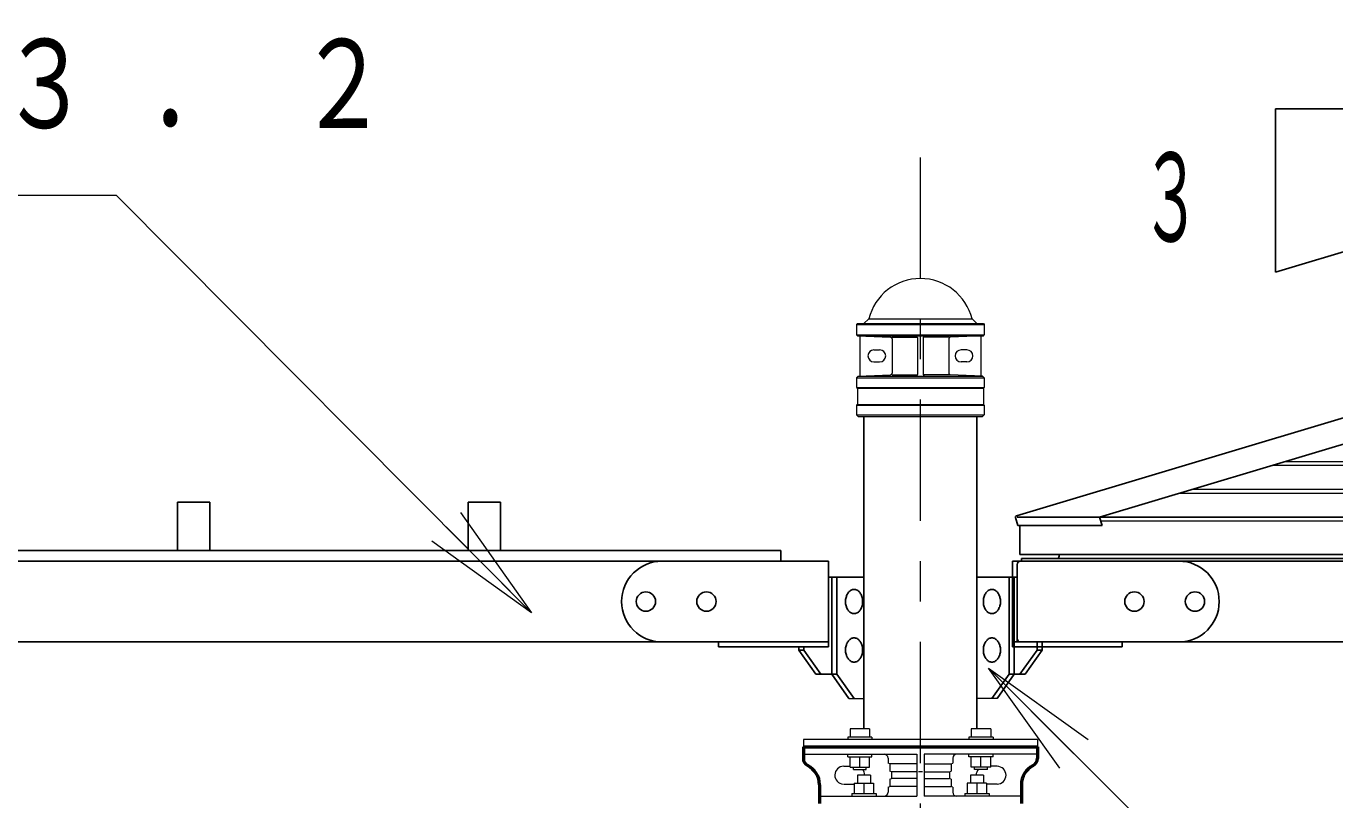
# Model space of a CAD drawing. Units: millimetres on the paper, scale 1:50. Extents: x -365 to 10, y -38 to 257.
# Drawn here: x -281.84 to -249.43, y 106.57 to 125.73 of the extents above; entities that cross this region are included whole.
import ezdxf
from ezdxf.enums import TextEntityAlignment as Align

# ---------------------------------------------------------------- set-up
doc = ezdxf.new("R2010")
doc.units = ezdxf.units.MM
doc.linetypes.add('USER2', pattern=[6, 3, -1, 1, -1])
doc.layers.add('LY_1', color=7, linetype='Continuous', lineweight=25)
doc.styles.add('ＭＳ ゴシック', font='')
doc.styles.get('ＭＳ ゴシック').set_extended_font_data('MS Gothic')

msp = doc.modelspace()

# ---------------------------------------------------------------- linework, layer by layer
at = {"layer": 'LY_1'}
for p, q in [((-250.898, 123.678), (-250.898, 119.634)), ((-250.898, 123.678), (-237.418, 123.678)), ((-250.898, 119.633), (-237.418, 123.677)), ((-261.089, 116.062), (-261.089, 108.324)), ((-258.293, 108.324), (-258.293, 116.062)), ((-257.231, 112.649), (-257.231, 113.361)), ((-292.091, 112.48), (-266.091, 112.48)), ((-227.291, 112.649), (-257.231, 112.649)), ((-257.496, 109.68), (-257.496, 112.08)), ((-257.369, 109.68), (-257.369, 112.08)), ((-292.091, 110.48), (-266.091, 110.48)), ((-257.228, 109.68), (-256.803, 110.28)), ((-257.1, 109.68), (-256.676, 110.28)), ((-256.803, 110.28), (-256.803, 110.48)), ((-256.676, 110.28), (-256.803, 110.28)), ((-256.676, 110.28), (-256.676, 110.48)), ((-257.92, 109.08), (-257.496, 109.68)), ((-257.793, 109.08), (-257.369, 109.68)), ((-257.1, 109.68), (-257.496, 109.68))]:
    msp.add_line(p, q, dxfattribs=at)
at = {"layer": 'LY_1', "linetype": 'USER2', "lineweight": 13}
msp.add_line((-259.691, 59.48), (-259.691, 122.704), dxfattribs=at)
at = {"layer": 'LY_1', "color": 131}
for p, q in [((-229.962, 121.806), (-257.315, 113.6)), ((-227.796, 121.806), (-255.252, 113.569)), ((-257.276, 113.361), (-257.336, 113.56)), ((-255.189, 113.361), (-255.252, 113.569)), ((-257.276, 113.361), (-255.189, 113.361)), ((-257.211, 112.48), (-227.291, 112.48)), ((-227.291, 112.544), (-257.191, 112.544)), ((-257.191, 112.48), (-257.191, 112.544)), ((-256.311, 112.48), (-257.191, 112.48)), ((-257.111, 112.48), (-256.271, 112.48)), ((-256.255, 112.649), (-256.255, 112.6)), ((-257.291, 110.56), (-257.291, 112.4)), ((-257.291, 110.48), (-257.291, 112.08)), ((-256.676, 110.48), (-257.291, 110.48)), ((-257.211, 110.48), (-227.291, 110.48))]:
    msp.add_line(p, q, dxfattribs=at)
at = {"layer": 'LY_1', "lineweight": 13}
for p, q in [((-261.271, 118.342), (-261.251, 118.362)), ((-261.271, 118.342), (-261.271, 118.082)), ((-261.271, 118.342), (-258.111, 118.342)), ((-261.251, 118.362), (-258.131, 118.362)), ((-261.089, 118.362), (-260.971, 118.48)), ((-260.971, 118.48), (-258.411, 118.48)), ((-258.293, 118.362), (-258.411, 118.48)), ((-258.131, 118.362), (-258.111, 118.342)), ((-258.111, 118.342), (-258.111, 118.082)), ((-261.271, 118.082), (-258.111, 118.082)), ((-261.271, 118.082), (-261.251, 118.062)), ((-261.251, 118.062), (-260.429, 118.026)), ((-261.251, 118.062), (-258.131, 118.062)), ((-261.191, 118.058), (-261.191, 117.066)), ((-260.391, 118.024), (-259.761, 118.024)), ((-260.391, 117.986), (-260.391, 117.137)), ((-259.761, 118.022), (-259.761, 117.102)), ((-258.991, 118.024), (-259.621, 118.024)), ((-259.621, 118.022), (-259.621, 117.102)), ((-258.991, 117.986), (-258.991, 117.137)), ((-258.131, 118.062), (-258.953, 118.026)), ((-258.191, 118.058), (-258.191, 117.066)), ((-258.131, 118.062), (-258.111, 118.082)), ((-260.841, 117.712), (-260.701, 117.712)), ((-258.541, 117.712), (-258.681, 117.712)), ((-260.841, 117.412), (-260.701, 117.412)), ((-258.541, 117.412), (-258.681, 117.412)), ((-261.231, 117.062), (-261.271, 117.022)), ((-261.271, 117.022), (-258.111, 117.022)), ((-261.271, 117.022), (-261.271, 116.782)), ((-261.231, 117.062), (-260.429, 117.097)), ((-261.231, 117.062), (-258.151, 117.062)), ((-260.391, 117.098), (-259.761, 117.098)), ((-258.991, 117.098), (-259.621, 117.098)), ((-258.151, 117.062), (-258.953, 117.097)), ((-258.151, 117.062), (-258.111, 117.022)), ((-258.111, 117.022), (-258.111, 116.782)), ((-261.271, 116.782), (-258.111, 116.782)), ((-261.271, 116.782), (-261.251, 116.762)), ((-261.251, 116.762), (-258.131, 116.762)), ((-261.251, 116.762), (-261.251, 116.362)), ((-258.111, 116.782), (-258.131, 116.762)), ((-258.131, 116.762), (-258.131, 116.362)), ((-261.251, 116.362), (-261.271, 116.342)), ((-261.271, 116.342), (-258.111, 116.342)), ((-261.271, 116.342), (-261.271, 116.102)), ((-261.271, 116.102), (-258.111, 116.102)), ((-261.271, 116.102), (-261.231, 116.062)), ((-261.251, 116.362), (-258.131, 116.362)), ((-261.231, 116.062), (-258.151, 116.062)), ((-258.111, 116.102), (-258.151, 116.062)), ((-258.131, 116.362), (-258.111, 116.342)), ((-258.111, 116.342), (-258.111, 116.102)), ((-271.086, 113.683), (-269.325, 111.203)), ((-269.325, 111.203), (-271.441, 113.33)), ((-269.325, 111.203), (-271.796, 112.978)), ((-256.242, 107.354), (-258.009, 109.829)), ((-258.009, 109.829), (-255.534, 108.061)), ((-258.009, 109.829), (-255.888, 107.708)), ((-257.793, 109.08), (-258.293, 109.08)), ((-261.431, 108.324), (-261.431, 108.124)), ((-260.951, 108.324), (-261.431, 108.324)), ((-260.951, 108.324), (-260.951, 108.124)), ((-257.951, 108.324), (-258.431, 108.324)), ((-258.431, 108.324), (-258.431, 108.124)), ((-257.951, 108.324), (-257.951, 108.124)), ((-262.591, 108.06), (-262.591, 107.88)), ((-256.791, 108.06), (-262.591, 108.06)), ((-260.891, 108.124), (-261.491, 108.124)), ((-261.491, 108.124), (-261.491, 108.06)), ((-260.891, 108.124), (-260.891, 108.06)), ((-257.891, 108.124), (-258.491, 108.124)), ((-258.491, 108.124), (-258.491, 108.06)), ((-257.891, 108.124), (-257.891, 108.06)), ((-256.791, 108.06), (-256.791, 107.88)), ((-262.591, 107.7), (-259.781, 107.7)), ((-261.491, 107.636), (-261.491, 107.7)), ((-261.491, 107.636), (-260.891, 107.636)), ((-261.431, 107.376), (-261.431, 107.636)), ((-261.191, 107.376), (-261.191, 107.636)), ((-260.951, 107.376), (-260.951, 107.636)), ((-260.891, 107.636), (-260.891, 107.7)), ((-259.781, 107.7), (-259.781, 106.66)), ((-259.601, 107.7), (-259.601, 106.66)), ((-256.791, 107.7), (-259.601, 107.7)), ((-258.491, 107.636), (-258.491, 107.7)), ((-257.891, 107.636), (-258.491, 107.636)), ((-258.431, 107.376), (-258.431, 107.636)), ((-258.191, 107.376), (-258.191, 107.636)), ((-257.951, 107.376), (-257.951, 107.636)), ((-257.891, 107.636), (-257.891, 107.7)), ((-261.591, 107.4), (-261.431, 107.4)), ((-261.431, 107.376), (-260.951, 107.376)), ((-261.351, 107.324), (-261.351, 107.376)), ((-261.351, 107.324), (-261.031, 107.324)), ((-261.031, 107.324), (-261.031, 107.376)), ((-260.491, 107.6), (-260.491, 107.48)), ((-260.451, 107.46), (-260.491, 107.48)), ((-259.781, 107.46), (-260.451, 107.46)), ((-260.451, 107.46), (-260.451, 107.28)), ((-259.601, 107.46), (-258.931, 107.46)), ((-258.931, 107.46), (-258.891, 107.48)), ((-258.931, 107.46), (-258.931, 107.28)), ((-258.891, 107.6), (-258.891, 107.48)), ((-257.951, 107.376), (-258.431, 107.376)), ((-258.351, 107.324), (-258.351, 107.376)), ((-258.031, 107.324), (-258.351, 107.324)), ((-258.031, 107.324), (-258.031, 107.376)), ((-257.791, 107.4), (-257.951, 107.4)), ((-261.331, 106.984), (-260.851, 106.984)), ((-261.331, 106.984), (-261.331, 106.724)), ((-260.931, 107.18), (-261.251, 107.18)), ((-261.251, 107.18), (-261.251, 106.984)), ((-261.091, 106.984), (-261.091, 106.724)), ((-260.931, 107.18), (-260.931, 106.984)), ((-260.851, 106.984), (-260.851, 106.724)), ((-260.411, 107.26), (-260.451, 107.28)), ((-260.451, 107.08), (-260.411, 107.1)), ((-260.451, 107.08), (-260.451, 106.9)), ((-259.781, 107.26), (-260.411, 107.26)), ((-260.411, 107.26), (-260.411, 107.1)), ((-259.781, 107.1), (-260.411, 107.1)), ((-259.641, 107.26), (-259.741, 107.26)), ((-259.601, 107.26), (-258.971, 107.26)), ((-259.601, 107.1), (-258.971, 107.1)), ((-258.971, 107.26), (-258.931, 107.28)), ((-258.971, 107.26), (-258.971, 107.1)), ((-258.931, 107.08), (-258.971, 107.1)), ((-258.931, 107.08), (-258.931, 106.9)), ((-258.051, 106.984), (-258.531, 106.984)), ((-258.531, 106.984), (-258.531, 106.724)), ((-258.451, 107.18), (-258.451, 106.984)), ((-258.131, 107.18), (-258.451, 107.18)), ((-258.291, 106.984), (-258.291, 106.724)), ((-258.131, 107.18), (-258.131, 106.984)), ((-258.051, 106.984), (-258.051, 106.724)), ((-262.191, 106.66), (-259.781, 106.66)), ((-261.591, 106.96), (-261.331, 106.96)), ((-261.391, 106.724), (-260.791, 106.724)), ((-261.391, 106.724), (-261.391, 106.66)), ((-260.791, 106.724), (-260.791, 106.66)), ((-260.491, 106.88), (-260.451, 106.9)), ((-260.491, 106.88), (-260.491, 106.76)), ((-259.781, 106.9), (-260.451, 106.9)), ((-259.601, 106.9), (-258.931, 106.9)), ((-257.191, 106.66), (-259.601, 106.66)), ((-258.891, 106.88), (-258.931, 106.9)), ((-258.891, 106.88), (-258.891, 106.76)), ((-258.591, 106.724), (-258.591, 106.66)), ((-258.591, 106.724), (-257.991, 106.724)), ((-257.791, 106.96), (-258.051, 106.96)), ((-257.991, 106.724), (-257.991, 106.66))]:
    msp.add_line(p, q, dxfattribs=at)
at = {"layer": 'LY_1', "color": 12, "lineweight": 13}
for p, q in [((-250.968, 114.854), (-227.291, 114.854)), ((-250.654, 114.949), (-227.291, 114.949)), ((-253.267, 114.165), (-227.291, 114.165)), ((-252.953, 114.259), (-227.291, 114.259))]:
    msp.add_line(p, q, dxfattribs=at)
at = {"layer": 'LY_1', "color": 40}
for p, q in [((-278.091, 113.94), (-277.291, 113.94)), ((-278.091, 112.74), (-278.091, 113.94)), ((-277.291, 112.74), (-277.291, 113.94)), ((-270.891, 113.94), (-270.091, 113.94)), ((-270.891, 112.74), (-270.891, 113.94)), ((-270.091, 112.74), (-270.091, 113.94)), ((-292.091, 112.74), (-263.151, 112.74)), ((-263.151, 112.48), (-263.151, 112.74)), ((-253.291, 112.48), (-257.411, 112.48)), ((-257.411, 110.36), (-257.411, 112.48)), ((-253.291, 110.48), (-257.411, 110.48)), ((-257.411, 110.36), (-254.691, 110.36)), ((-254.691, 110.36), (-254.691, 110.48))]:
    msp.add_line(p, q, dxfattribs=at)
at = {"layer": 'LY_1', "color": 4}
for p, q in [((-227.291, 113.569), (-257.291, 113.569)), ((-266.091, 112.48), (-261.971, 112.48)), ((-261.971, 110.36), (-261.971, 112.48)), ((-261.971, 112.08), (-261.089, 112.08)), ((-261.886, 109.68), (-261.886, 112.08)), ((-261.758, 109.68), (-261.758, 112.08)), ((-266.091, 110.48), (-261.971, 110.48)), ((-264.691, 110.36), (-264.691, 110.48)), ((-261.971, 110.36), (-264.691, 110.36)), ((-262.706, 110.28), (-262.706, 110.36)), ((-262.706, 110.28), (-262.579, 110.28)), ((-262.281, 109.68), (-262.706, 110.28)), ((-262.579, 110.28), (-262.579, 110.36)), ((-262.154, 109.68), (-262.579, 110.28)), ((-262.281, 109.68), (-261.758, 109.68)), ((-261.461, 109.08), (-261.886, 109.68)), ((-261.334, 109.08), (-261.758, 109.68))]:
    msp.add_line(p, q, dxfattribs=at)
at = {"layer": 'LY_1', "color": 4, "lineweight": 13}
for p, q in [((-255.223, 113.475), (-227.291, 113.475)), ((-261.461, 109.08), (-261.089, 109.08))]:
    msp.add_line(p, q, dxfattribs=at)
at = {"layer": 'LY_1', "color": 2}
msp.add_line((-257.291, 112.08), (-258.293, 112.08), dxfattribs=at)
at = {"layer": 'LY_1', "color": 140, "lineweight": 50}
for p, q in [((-262.591, 107.88), (-262.591, 107.596)), ((-262.591, 107.88), (-256.791, 107.88)), ((-256.791, 107.88), (-256.791, 107.596)), ((-262.191, 106.94), (-262.191, 106.48)), ((-257.191, 106.94), (-257.191, 106.48))]:
    msp.add_line(p, q, dxfattribs=at)
at = {"layer": 'LY_1', "lineweight": 13}
for points in [[(-269.325, 111.203), (-279.605, 121.538), (-322.542, 121.538)], [(-258.009, 109.829), (-249.415, 101.234), (-224.46, 101.234)]]:
    msp.add_lwpolyline(points, dxfattribs=at)
at = {"layer": 'LY_1', "color": 4}
for points in [[(-261.334, 111.78), (-261.353, 111.778), (-261.371, 111.775), (-261.389, 111.769), (-261.407, 111.761), (-261.424, 111.751), (-261.44, 111.739), (-261.456, 111.725), (-261.47, 111.709), (-261.484, 111.692), (-261.497, 111.672), (-261.508, 111.652), (-261.518, 111.63), (-261.526, 111.606), (-261.533, 111.582), (-261.539, 111.557), (-261.543, 111.532), (-261.545, 111.506), (-261.546, 111.48), (-261.545, 111.453), (-261.543, 111.427), (-261.539, 111.402), (-261.533, 111.377), (-261.526, 111.353), (-261.518, 111.33), (-261.508, 111.308), (-261.497, 111.287), (-261.484, 111.267), (-261.47, 111.25), (-261.456, 111.234), (-261.44, 111.22), (-261.424, 111.208), (-261.407, 111.198), (-261.389, 111.19), (-261.371, 111.184), (-261.353, 111.181), (-261.334, 111.18), (-261.316, 111.181), (-261.297, 111.184), (-261.279, 111.19), (-261.261, 111.198), (-261.244, 111.208), (-261.228, 111.22), (-261.212, 111.234), (-261.198, 111.25), (-261.184, 111.267), (-261.172, 111.287), (-261.16, 111.308), (-261.15, 111.33), (-261.142, 111.353), (-261.135, 111.377), (-261.129, 111.402), (-261.125, 111.427), (-261.123, 111.453), (-261.122, 111.48), (-261.123, 111.506), (-261.125, 111.532), (-261.129, 111.557), (-261.135, 111.582), (-261.142, 111.606), (-261.15, 111.63), (-261.16, 111.652), (-261.172, 111.672), (-261.184, 111.692), (-261.198, 111.709), (-261.212, 111.725), (-261.228, 111.739), (-261.244, 111.751), (-261.261, 111.761), (-261.279, 111.769), (-261.297, 111.775), (-261.316, 111.778)], [(-261.334, 110.58), (-261.353, 110.578), (-261.371, 110.575), (-261.389, 110.569), (-261.407, 110.561), (-261.424, 110.551), (-261.44, 110.539), (-261.456, 110.525), (-261.47, 110.509), (-261.484, 110.492), (-261.497, 110.472), (-261.508, 110.452), (-261.518, 110.43), (-261.526, 110.406), (-261.533, 110.382), (-261.539, 110.357), (-261.543, 110.332), (-261.545, 110.306), (-261.546, 110.28), (-261.545, 110.253), (-261.543, 110.227), (-261.539, 110.202), (-261.533, 110.177), (-261.526, 110.153), (-261.518, 110.13), (-261.508, 110.108), (-261.497, 110.087), (-261.484, 110.067), (-261.47, 110.05), (-261.456, 110.034), (-261.44, 110.02), (-261.424, 110.008), (-261.407, 109.998), (-261.389, 109.99), (-261.371, 109.984), (-261.353, 109.981), (-261.334, 109.98), (-261.316, 109.981), (-261.297, 109.984), (-261.279, 109.99), (-261.261, 109.998), (-261.244, 110.008), (-261.228, 110.02), (-261.212, 110.034), (-261.198, 110.05), (-261.184, 110.067), (-261.172, 110.087), (-261.16, 110.108), (-261.15, 110.13), (-261.142, 110.153), (-261.135, 110.177), (-261.129, 110.202), (-261.125, 110.227), (-261.123, 110.253), (-261.122, 110.28), (-261.123, 110.306), (-261.125, 110.332), (-261.129, 110.357), (-261.135, 110.382), (-261.142, 110.406), (-261.15, 110.43), (-261.16, 110.452), (-261.172, 110.472), (-261.184, 110.492), (-261.198, 110.509), (-261.212, 110.525), (-261.228, 110.539), (-261.244, 110.551), (-261.261, 110.561), (-261.279, 110.569), (-261.297, 110.575), (-261.316, 110.578)]]:
    msp.add_lwpolyline(points, close=True, dxfattribs=at)
at = {"layer": 'LY_1'}
for points in [[(-257.92, 111.78), (-257.902, 111.778), (-257.883, 111.775), (-257.865, 111.769), (-257.848, 111.761), (-257.831, 111.751), (-257.814, 111.739), (-257.799, 111.725), (-257.784, 111.709), (-257.77, 111.692), (-257.758, 111.672), (-257.746, 111.652), (-257.737, 111.63), (-257.728, 111.606), (-257.721, 111.582), (-257.715, 111.557), (-257.711, 111.532), (-257.709, 111.506), (-257.708, 111.48), (-257.709, 111.453), (-257.711, 111.427), (-257.715, 111.402), (-257.721, 111.377), (-257.728, 111.353), (-257.737, 111.33), (-257.746, 111.308), (-257.758, 111.287), (-257.77, 111.267), (-257.784, 111.25), (-257.799, 111.234), (-257.814, 111.22), (-257.831, 111.208), (-257.848, 111.198), (-257.865, 111.19), (-257.883, 111.184), (-257.902, 111.181), (-257.92, 111.18), (-257.939, 111.181), (-257.957, 111.184), (-257.975, 111.19), (-257.993, 111.198), (-258.01, 111.208), (-258.026, 111.22), (-258.042, 111.234), (-258.057, 111.25), (-258.07, 111.267), (-258.083, 111.287), (-258.094, 111.308), (-258.104, 111.33), (-258.112, 111.353), (-258.12, 111.377), (-258.125, 111.402), (-258.129, 111.427), (-258.132, 111.453), (-258.132, 111.48), (-258.132, 111.506), (-258.129, 111.532), (-258.125, 111.557), (-258.12, 111.582), (-258.112, 111.606), (-258.104, 111.63), (-258.094, 111.652), (-258.083, 111.672), (-258.07, 111.692), (-258.057, 111.709), (-258.042, 111.725), (-258.026, 111.739), (-258.01, 111.751), (-257.993, 111.761), (-257.975, 111.769), (-257.957, 111.775), (-257.939, 111.778)], [(-257.92, 110.58), (-257.902, 110.578), (-257.883, 110.575), (-257.865, 110.569), (-257.848, 110.561), (-257.831, 110.551), (-257.814, 110.539), (-257.799, 110.525), (-257.784, 110.509), (-257.77, 110.492), (-257.758, 110.472), (-257.746, 110.452), (-257.737, 110.43), (-257.728, 110.406), (-257.721, 110.382), (-257.715, 110.357), (-257.711, 110.332), (-257.709, 110.306), (-257.708, 110.28), (-257.709, 110.253), (-257.711, 110.227), (-257.715, 110.202), (-257.721, 110.177), (-257.728, 110.153), (-257.737, 110.13), (-257.746, 110.108), (-257.758, 110.087), (-257.77, 110.067), (-257.784, 110.05), (-257.799, 110.034), (-257.814, 110.02), (-257.831, 110.008), (-257.848, 109.998), (-257.865, 109.99), (-257.883, 109.984), (-257.902, 109.981), (-257.92, 109.98), (-257.939, 109.981), (-257.957, 109.984), (-257.975, 109.99), (-257.993, 109.998), (-258.01, 110.008), (-258.026, 110.02), (-258.042, 110.034), (-258.057, 110.05), (-258.07, 110.067), (-258.083, 110.087), (-258.094, 110.108), (-258.104, 110.13), (-258.112, 110.153), (-258.12, 110.177), (-258.125, 110.202), (-258.129, 110.227), (-258.132, 110.253), (-258.132, 110.28), (-258.132, 110.306), (-258.129, 110.332), (-258.125, 110.357), (-258.12, 110.382), (-258.112, 110.406), (-258.104, 110.43), (-258.094, 110.452), (-258.083, 110.472), (-258.07, 110.492), (-258.057, 110.509), (-258.042, 110.525), (-258.026, 110.539), (-258.01, 110.551), (-257.993, 110.561), (-257.975, 110.569), (-257.957, 110.575), (-257.939, 110.578)]]:
    msp.add_lwpolyline(points, close=True, dxfattribs=at)
at = {"layer": 'LY_1', "color": 4}
for centre in [(-266.491, 111.48), (-264.991, 111.48)]:
    msp.add_circle(centre, 0.24, dxfattribs=at)
at = {"layer": 'LY_1', "color": 40}
for centre in [(-254.391, 111.48), (-252.891, 111.48)]:
    msp.add_circle(centre, 0.24, dxfattribs=at)
at = {"layer": 'LY_1', "lineweight": 13}
for centre, radius, start, end in [((-259.691, 118.16), 1.319, 14.0025, 165.9975), ((-260.431, 117.986), 0.04, 0, 87.5), ((-259.801, 118.022), 0.04, 0, 90), ((-259.581, 118.022), 0.04, 90, 180), ((-258.951, 117.986), 0.04, 92.5, 180), ((-260.841, 117.562), 0.15, 90, 270), ((-260.701, 117.562), 0.15, 270, 90), ((-258.681, 117.562), 0.15, 90, 270), ((-258.541, 117.562), 0.15, 270, 90), ((-260.431, 117.137), 0.04, 272.5, 0), ((-259.801, 117.102), 0.04, 270, 0), ((-259.581, 117.102), 0.04, 180, 270), ((-258.951, 117.137), 0.04, 180, 267.5), ((-260.591, 107.6), 0.1, 0, 90), ((-258.791, 107.6), 0.1, 90, 180), ((-261.591, 107.18), 0.22, 90, 267.3386), ((-261.291, 107.18), 0.22, 0.0002, 40.887), ((-258.091, 107.18), 0.22, 139.113, 179.9998), ((-257.791, 107.18), 0.22, 270, 90), ((-260.591, 106.76), 0.1, 270, 0), ((-258.791, 106.76), 0.1, 180, 270)]:
    msp.add_arc(centre, radius, start, end, dxfattribs=at)
at = {"layer": 'LY_1', "color": 131}
for centre, radius, start, end in [((-257.306, 113.57), 0.032, 106.6992, 196.6992), ((-257.211, 112.4), 0.08, 90, 180), ((-256.311, 112.6), 0.056, 270, 0), ((-257.211, 110.56), 0.08, 180, 270)]:
    msp.add_arc(centre, radius, start, end, dxfattribs=at)
at = {"layer": 'LY_1', "color": 4}
msp.add_arc((-266.091, 111.48), 1, 90, 270, dxfattribs=at)
at = {"layer": 'LY_1', "color": 40}
msp.add_arc((-253.291, 111.48), 1, 270, 90, dxfattribs=at)
at = {"layer": 'LY_1', "color": 140, "lineweight": 50}
for centre, radius, start, end in [((-262.391, 107.596), 0.2, 180, 242.7423), ((-262.729, 106.94), 0.538, 0, 62.7423), ((-256.653, 106.94), 0.538, 117.2577, 180), ((-256.991, 107.596), 0.2, 297.2577, 0)]:
    msp.add_arc(centre, radius, start, end, dxfattribs=at)

# ---------------------------------------------------------------- texts
at = {"layer": 'LY_1', "style": 'ＭＳ ゴシック', "width": 0.5}
msp.add_text('３', height=2.199, dxfattribs=at).set_placement((-253.485, 121.497), align=Align.MIDDLE_CENTER)
at = {"layer": 'LY_1', "insert": (-323.06, 124.188), "char_height": 2.199, "attachment_point": 4, "style": 'ＭＳ ゴシック'}
msp.add_mtext('\\T1.64;\\W0.75;枠：□－１００×５０×３．２', dxfattribs=at)

doc.saveas('drawing.dxf')
